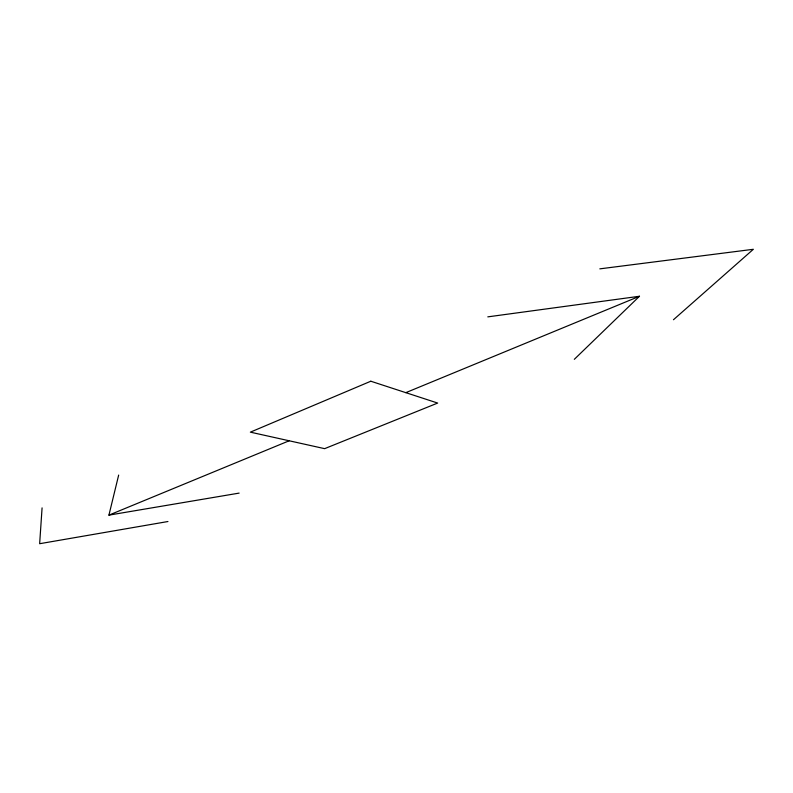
<?xml version="1.0" encoding="UTF-8"?>
<svg xmlns="http://www.w3.org/2000/svg" width="793" height="793" viewBox="0 0 793 793"><rect width="100%" height="100%" fill="white"/><g stroke="black" fill="none" stroke-linecap="round" stroke-linejoin="round"><path stroke-width="1.19" d="M42.079 507.877L39.65 543.711L167.938 521.526M239.139 493.107L108.928 515.133L118.663 475.066M574.32 359.318L639.485 296.265L487.804 316.863M673.465 319.738L753.35 249.289L599.825 268.857M108.928 515.133L289.167 440.779M405.818 392.654L639.485 296.265M370.817 381.225L250.37 432.155L324.634 448.66L437.667 403.062L370.817 381.225"/></g></svg>
